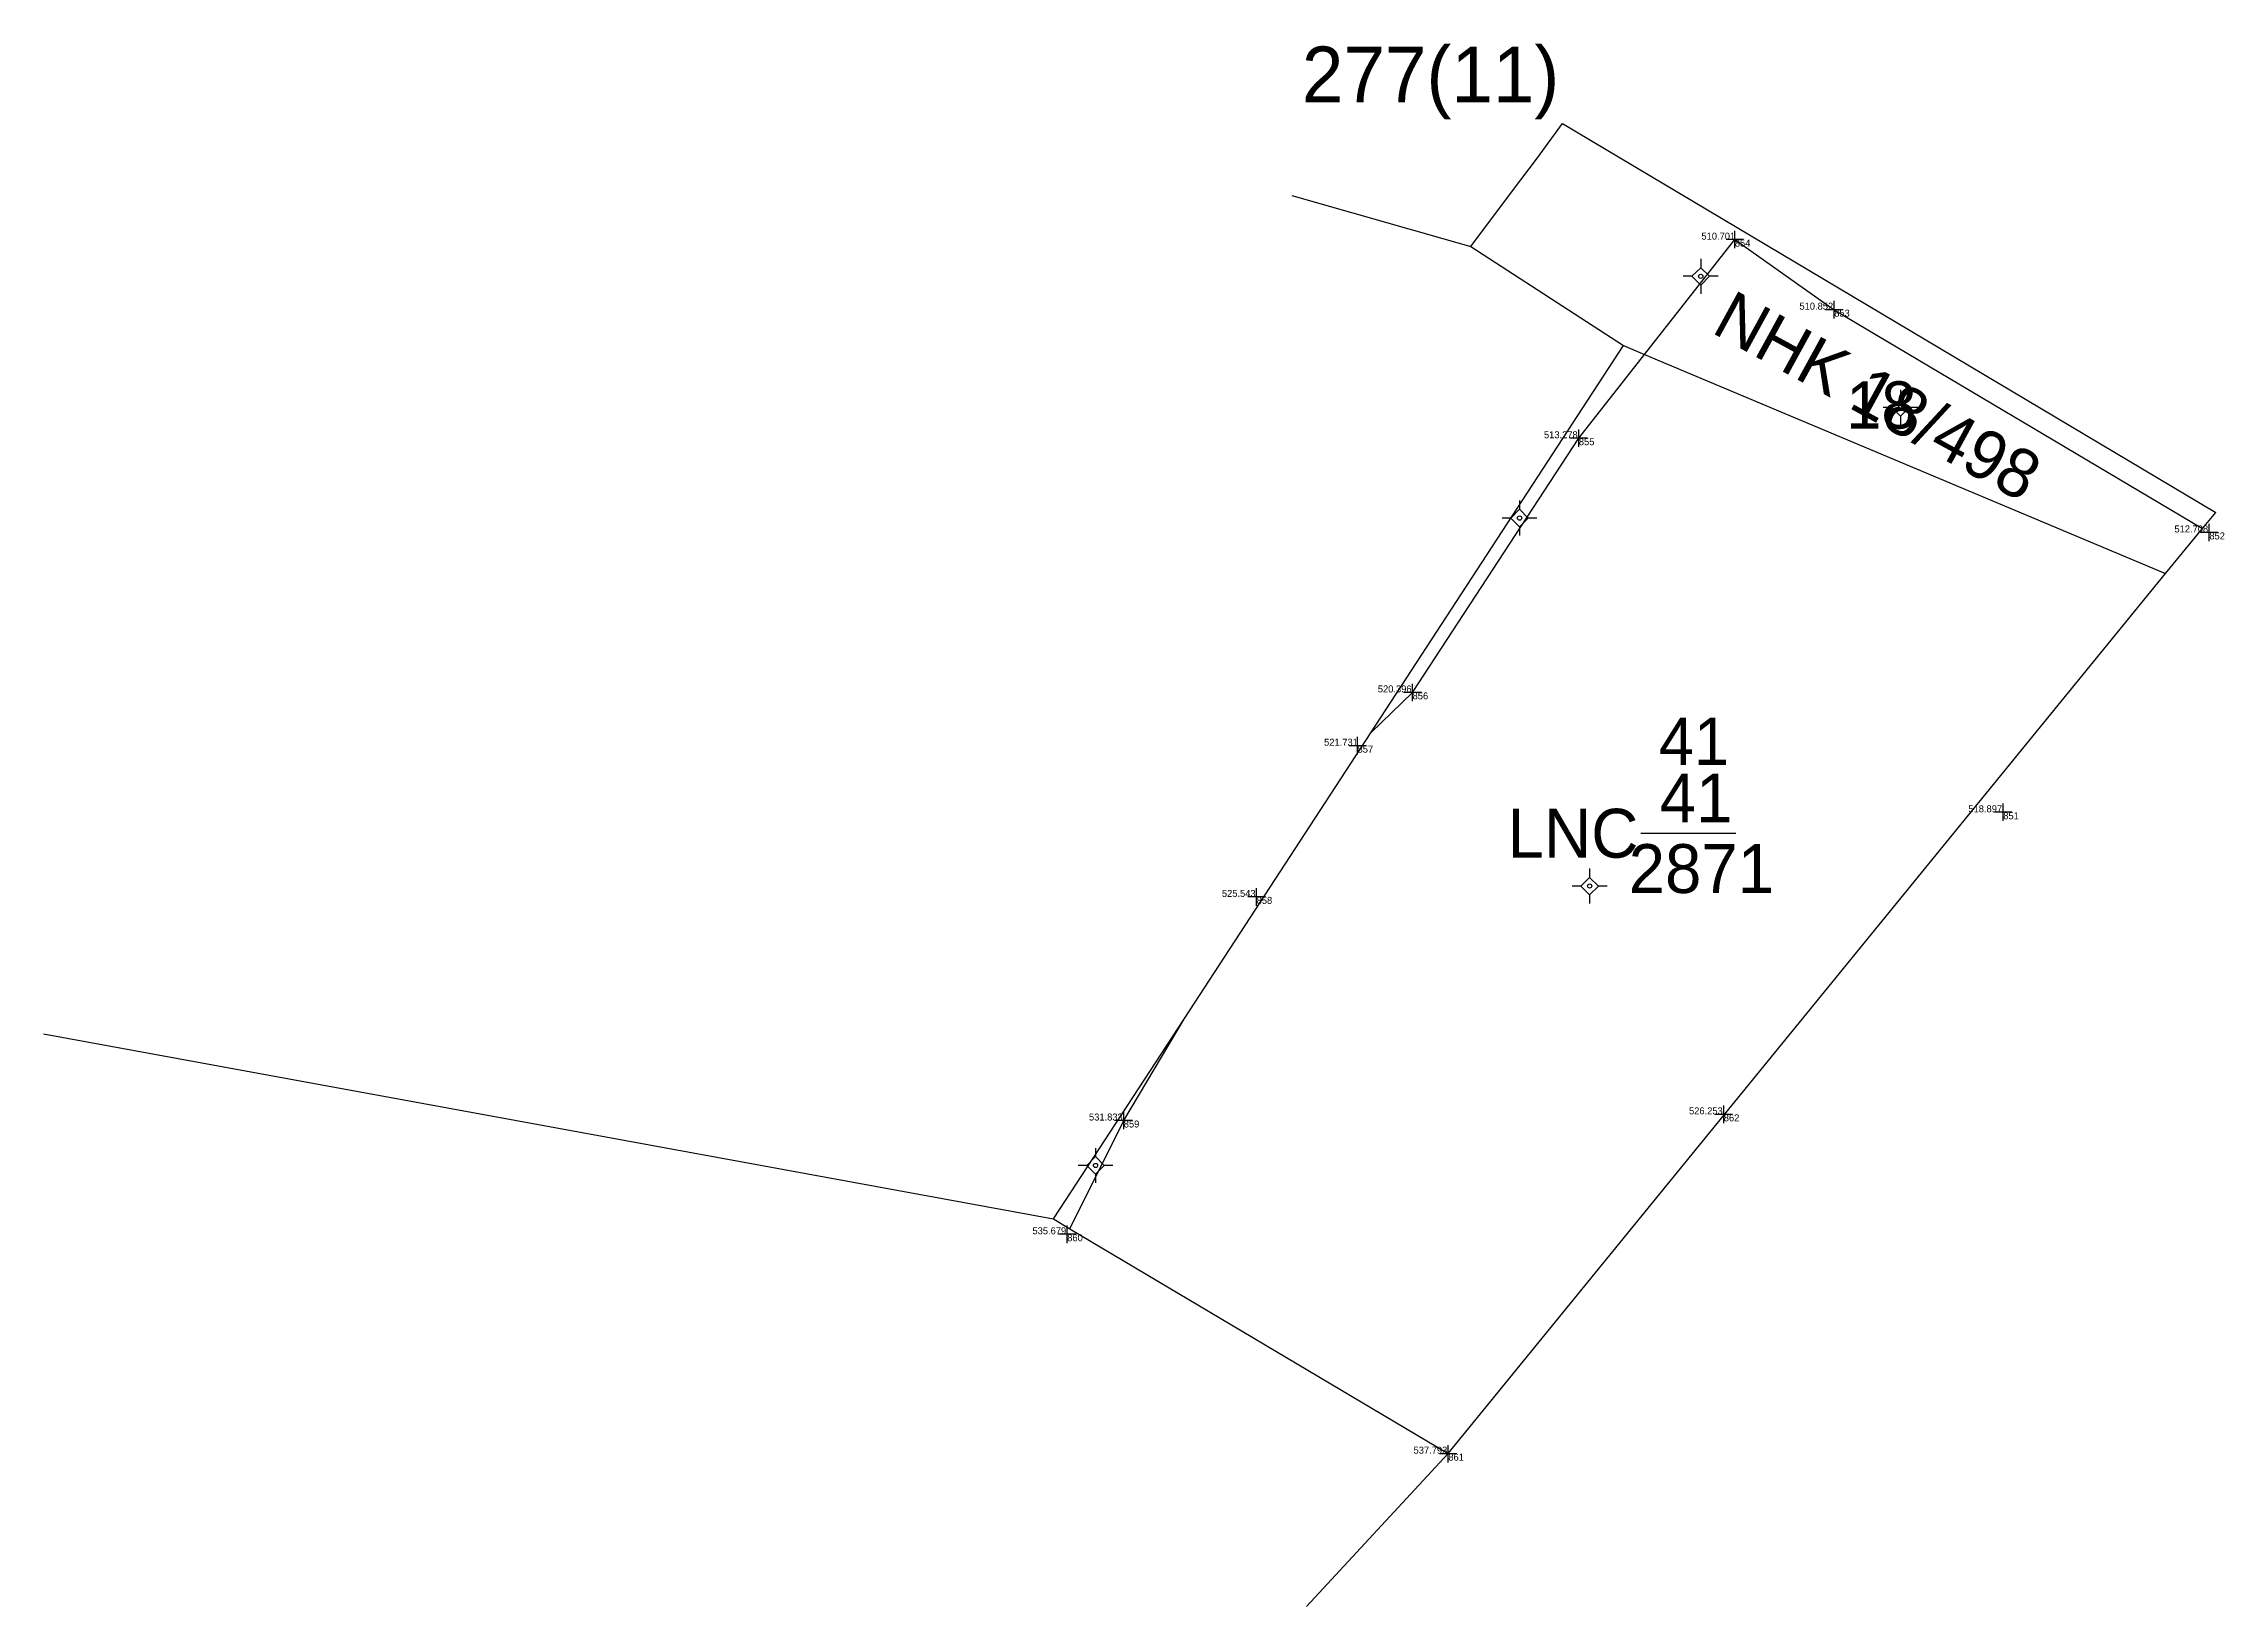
# Model space of a CAD drawing. Extents: x 548393 to 548550, y 1841901 to 1842013.
import ezdxf

# ---------------------------------------------------------------- set-up
doc = ezdxf.new("R2010")
doc.units = 0
for name, color, linetype in [('Level 10', 7, 'Continuous'), ('Level 11', 7, 'Continuous'), ('Level 13', 7, 'Continuous'), ('Level 15', 7, 'Continuous'), ('Level 17', 7, 'Continuous'), ('Level 18', 7, 'Continuous'), ('Level 19', 7, 'Continuous')]:
    doc.layers.add(name, color=color, linetype=linetype)

msp = doc.modelspace()

# ---------------------------------------------------------------- linework, layer by layer
at = {"layer": 'Level 10'}
for p, q in [((548482.78, 1842002.21), (548495.59, 1841998.57)), ((548495.59, 1841998.57), (548506.53, 1841991.47)), ((548488.43, 1841963.72), (548506.53, 1841991.47)), ((548506.53, 1841991.47), (548508.04, 1841990.83)), ((548508.04, 1841990.83), (548545.36, 1841975.14)), ((548545.36, 1841975.14), (548548.01, 1841978.36)), ((548548.01, 1841978.36), (548548.96, 1841979.52)), ((548493.97, 1841912.09), (548545.36, 1841975.14)), ((548475.08, 1841943.26), (548488.43, 1841963.72)), ((548465.71, 1841928.9), (548475.08, 1841943.26)), ((548393.36, 1841942.17), (548465.71, 1841928.9)), ((548465.71, 1841928.9), (548466.88, 1841928.2)), ((548466.88, 1841928.2), (548493.97, 1841912.09)), ((548483.81, 1841901.14), (548493.97, 1841912.09))]:
    msp.add_line(p, q, dxfattribs=at)
for points in [[(548495.59, 1841998.57), (548498.57, 1842002.55), (548500.36, 1842004.93), (548502.16, 1842007.39), (548548.96, 1841979.52)], [(548508.04, 1841990.83), (548514.5, 1841999.06), (548521.62, 1841994.04), (548548.01, 1841978.36)], [(548488.43, 1841963.72), (548491.42, 1841966.62), (548503.33, 1841984.83), (548508.04, 1841990.83)], [(548466.88, 1841928.2), (548470.73, 1841935.95), (548475.08, 1841943.26)]]:
    msp.add_lwpolyline(points, dxfattribs=at)
at = {"layer": 'Level 11'}
for p, q in [((548512.06, 1841997.05), (548511.43, 1841996.43)), ((548512.06, 1841997.68), (548512.06, 1841997.05)), ((548512.68, 1841996.43), (548512.06, 1841997.05)), ((548511.43, 1841996.43), (548510.81, 1841996.43)), ((548511.43, 1841996.43), (548512.06, 1841995.8)), ((548512.06, 1841995.8), (548512.68, 1841996.43)), ((548512.06, 1841995.8), (548512.06, 1841995.18)), ((548513.31, 1841996.43), (548512.68, 1841996.43)), ((548526.37, 1841987.66), (548525.74, 1841987.04)), ((548526.37, 1841988.29), (548526.37, 1841987.66)), ((548526.99, 1841987.04), (548526.37, 1841987.66)), ((548525.74, 1841987.04), (548525.12, 1841987.04)), ((548525.74, 1841987.04), (548526.37, 1841986.41)), ((548526.37, 1841986.41), (548526.99, 1841987.04)), ((548526.37, 1841986.41), (548526.37, 1841985.79)), ((548527.62, 1841987.04), (548526.99, 1841987.04)), ((548499.08, 1841980.36), (548499.08, 1841979.74)), ((548498.46, 1841979.11), (548497.83, 1841979.11)), ((548499.08, 1841979.74), (548498.46, 1841979.11)), ((548498.46, 1841979.11), (548499.08, 1841978.49)), ((548499.71, 1841979.11), (548499.08, 1841979.74)), ((548499.08, 1841978.49), (548499.71, 1841979.11)), ((548499.08, 1841978.49), (548499.08, 1841977.86)), ((548500.33, 1841979.11), (548499.71, 1841979.11)), ((548504.1, 1841953.37), (548503.48, 1841952.75)), ((548504.1, 1841954), (548504.1, 1841953.37)), ((548504.73, 1841952.75), (548504.1, 1841953.37)), ((548503.48, 1841952.75), (548502.85, 1841952.75)), ((548503.48, 1841952.75), (548504.1, 1841952.12)), ((548504.1, 1841952.12), (548504.73, 1841952.75)), ((548504.1, 1841952.12), (548504.1, 1841951.5)), ((548505.35, 1841952.75), (548504.73, 1841952.75)), ((548468.71, 1841933.36), (548468.08, 1841932.73)), ((548468.71, 1841933.98), (548468.71, 1841933.36)), ((548469.33, 1841932.73), (548468.71, 1841933.36)), ((548468.08, 1841932.73), (548467.46, 1841932.73)), ((548468.08, 1841932.73), (548468.71, 1841932.11)), ((548468.71, 1841932.11), (548469.33, 1841932.73)), ((548468.71, 1841932.11), (548468.71, 1841931.48)), ((548469.96, 1841932.73), (548469.33, 1841932.73))]:
    msp.add_line(p, q, dxfattribs=at)
for centre in [(548512.06, 1841996.43), (548526.37, 1841987.04), (548499.08, 1841979.11), (548504.1, 1841952.75), (548468.71, 1841932.73)]:
    msp.add_circle(centre, 0.15, dxfattribs=at)
at = {"layer": 'Level 13'}
msp.add_lwpolyline([(548507.76, 1841956.53), (548514.57, 1841956.53)], dxfattribs=at)
at = {"layer": 'Level 19'}
for p, q in [((548515.13, 1841999.06), (548513.88, 1841999.06)), ((548514.5, 1841998.44), (548514.5, 1841999.69)), ((548522.24, 1841994.04), (548520.99, 1841994.04)), ((548521.62, 1841993.42), (548521.62, 1841994.67)), ((548503.95, 1841984.83), (548502.7, 1841984.83)), ((548503.33, 1841984.21), (548503.33, 1841985.45)), ((548548.49, 1841977.45), (548548.49, 1841978.7)), ((548549.11, 1841978.08), (548547.86, 1841978.08)), ((548492.05, 1841966.62), (548490.8, 1841966.62)), ((548491.42, 1841965.99), (548491.42, 1841967.24)), ((548488.1, 1841962.8), (548486.85, 1841962.8)), ((548487.48, 1841962.18), (548487.48, 1841963.43)), ((548534.35, 1841958.03), (548533.1, 1841958.03)), ((548533.73, 1841957.41), (548533.73, 1841958.66)), ((548480.88, 1841951.97), (548479.63, 1841951.97)), ((548480.25, 1841951.34), (548480.25, 1841952.59)), ((548470.73, 1841935.32), (548470.73, 1841936.57)), ((548514.33, 1841936.39), (548513.08, 1841936.39)), ((548513.71, 1841935.77), (548513.71, 1841937.02)), ((548471.36, 1841935.95), (548470.11, 1841935.95)), ((548466.68, 1841927.17), (548466.68, 1841928.42)), ((548467.31, 1841927.8), (548466.06, 1841927.8)), ((548493.98, 1841911.45), (548493.98, 1841912.7)), ((548494.6, 1841912.08), (548493.35, 1841912.08))]:
    msp.add_line(p, q, dxfattribs=at)

# ---------------------------------------------------------------- texts
at = {"layer": 'Level 13'}
for s, height, p in [('277(11)', 4, (548483.49, 1842008.89)), ('41', 3.5, (548509.12, 1841957.31)), ('LNC ', 3.5, (548498.23, 1841954.78)), ('2871', 3.5, (548506.9, 1841952.25))]:
    msp.add_text(s, height=height, dxfattribs=at).set_placement(p)
msp.add_text('NHK 18/498', height=3.5, rotation=331.3091, dxfattribs=at).set_placement((548512.73, 1841992.45))
at = {"layer": 'Level 15'}
for s, p in [('18', (548522.48, 1841985.52)), ('41', (548509.06, 1841961.43))]:
    msp.add_text(s, height=3.384, dxfattribs=at).set_placement(p)
at = {"layer": 'Level 17'}
for s, p in [('854', (548514.5, 1841998.56)), ('853', (548521.62, 1841993.54)), ('855', (548503.33, 1841984.33)), ('852', (548548.49, 1841977.58)), ('856', (548491.42, 1841966.12)), ('857', (548487.48, 1841962.3)), ('851', (548533.73, 1841957.53)), ('858', (548480.25, 1841951.47)), ('862', (548513.71, 1841935.89)), ('859', (548470.73, 1841935.45)), ('860', (548466.68, 1841927.3)), ('861', (548493.98, 1841911.58))]:
    msp.add_text(s, height=0.5, dxfattribs=at).set_placement(p)
at = {"layer": 'Level 18'}
for s, p in [('510.701', (548512.11, 1841999.06)), ('510.852', (548519.13, 1841994.04)), ('513.278', (548500.83, 1841984.83)), ('512.708', (548545.99, 1841978.08)), ('520.396', (548488.93, 1841966.62)), ('521.731', (548485.08, 1841962.8)), ('518.897', (548531.23, 1841958.03)), ('525.543', (548477.76, 1841951.97)), ('531.833', (548468.24, 1841935.95)), ('526.253', (548511.22, 1841936.39)), ('535.679', (548464.19, 1841927.8)), ('537.793', (548491.49, 1841912.08))]:
    msp.add_text(s, height=0.5, dxfattribs=at).set_placement(p)

doc.saveas('drawing.dxf')
